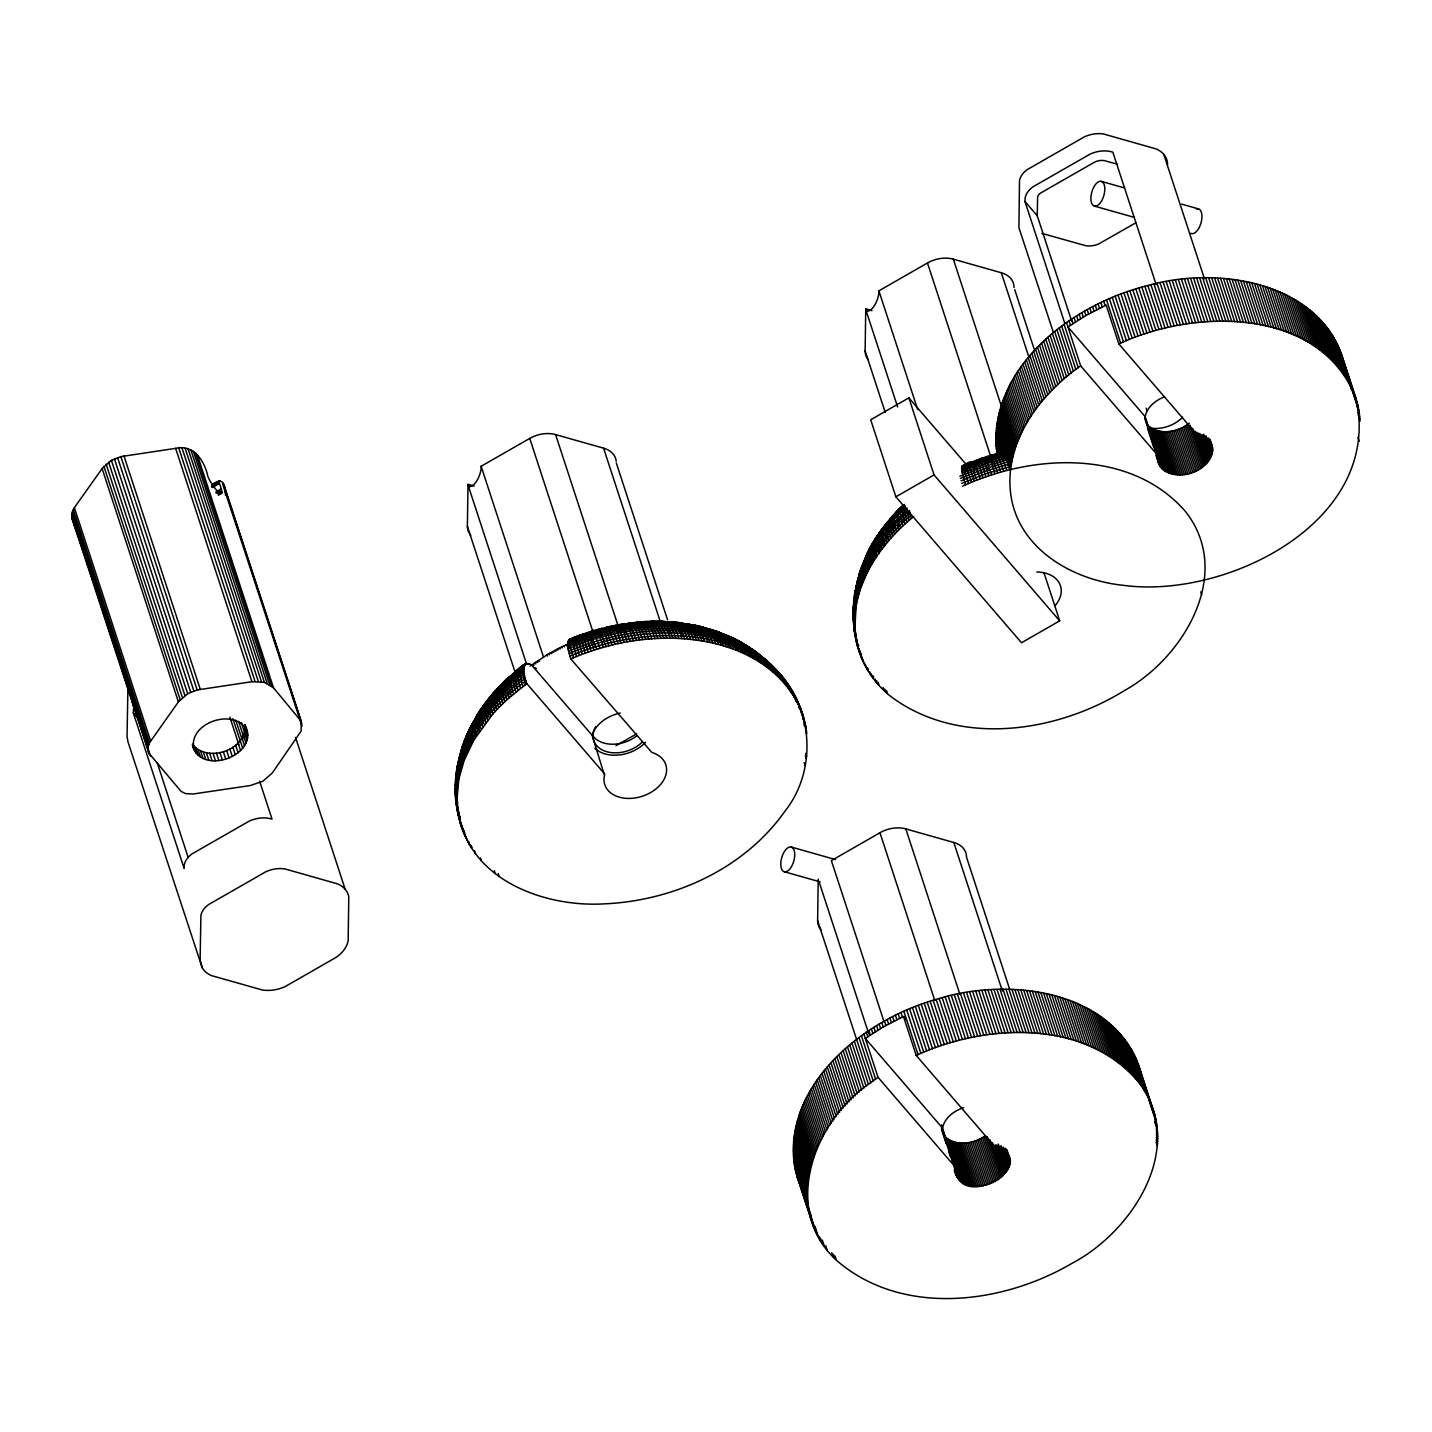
<?xml version="1.0" encoding="UTF-8"?>
<svg xmlns="http://www.w3.org/2000/svg" width="1432" height="1432" viewBox="0 0 1432 1432"><rect width="100%" height="100%" fill="white"/><g stroke="black" fill="none" stroke-linecap="round" stroke-linejoin="round"><path stroke-width="1.5" d="M133.946 703.828C132.209 706.048 135.772 712.134 135.27 707.193M460.245 816.312L460.227 819.373L459.547 817.278C471.772 880.931 545.485 907.19 603.498 903.896C673.13 901.05 744.121 869.117 784.897 811.264C822.344 764.079 810.96 689.096 759.694 656.751C703.094 620.11 628.505 625.677 568.629 651.202L570.777 658.935L651.793 752.409A32.095 22.643 -18.1 0 1 663.75 779.957A32.095 22.643 -18.1 0 1 625.927 798.322A32.095 22.643 -18.1 0 1 604.483 775.392L592.114 735.26L531.684 665.11C519.727 658.219 524.219 678.07 526.851 683.637L604.823 774.157M219.579 480.758C200.355 496.152 222.336 469.66 224.985 487.99L301.257 721.316L301.114 731.108L272.295 772.976L262.987 781.156L250.421 785.524L193.087 794.008L185.498 793.597L180.969 791.287L148.516 752.731L148.069 746.878L149.501 742.814L178.391 701.877L187.681 693.715L197.133 689.956L251.907 681.704L264.401 682.366L273.512 687.825L301.257 721.316M458.759 765.887C462.805 725.326 491.856 691.495 523.808 668.225M458.92 812.141L458.92 815.184C446.211 761.573 484.195 710.308 526.009 680.88M524.255 673.667C505.621 687.02 488.903 703.327 476.283 722.534C466.617 739.395 454.141 758.96 458.813 779.097L456.933 799.736L459.905 821.843M457.327 808.776L456.54 801.455L458.58 816.043L458.33 813.054M962.662 486.128C1032.436 453.872 1130.689 448.592 1185.338 511.349C1234.223 573.122 1183.87 657.7 1124.335 690.618C1056.028 732.862 958.867 747.11 891.026 696.65C830.095 648.714 848.621 550.21 906.886 507.877L906.957 510.078L890.65 525.83L876.993 542.746L866.235 560.467L859.379 576.362L854.6 594.674L856.139 605.987L854.832 628.827L857.643 646.423M523.969 671.662C478.628 702.324 444.743 757.922 458.043 813.895M455.913 776.932L456.772 807.38M456.181 774.658L457.703 786.025M456.486 772.367L458.025 783.716M853.454 622.401L854.188 600.366L853.937 626.822L856.855 643.559M854.886 591.899L853.114 613.433L854.51 631.96M853.669 624.62L853.991 618.696M853.92 599.238L855.441 610.605M455.448 793.364L457.56 765.046M455.555 795.583L456.79 769.575M455.716 779.187L457.238 790.625M965.508 484.839L961.857 471.325L962.268 465.883M578.009 636.345L572.03 638.242L576.38 656.572L570.777 658.935M800.22 707.891C765.458 635.486 668.726 627.216 600.044 648.338L593.439 630.617L593.421 631.906M997.782 472.918L991.177 455.215L997.155 454.105L1003.814 471.218M259.657 781.281L272.026 819.122L268.339 818.245A25.472 17.972 -18.1 0 0 249.329 821.055L192.103 853.83A20.406 14.41 -18.1 0 0 184.334 864.767L184.137 868.454L133.301 712.903L133.498 709.216A20.406 14.41 -18.1 0 1 134.035 707.247M133.48 705.224L134.196 708.124M468.855 532.632A26.51 18.723 -18.1 0 1 467.387 526.296L468.013 484.302L474.225 486.075M916.194 1055.42L993.378 1145.045C1046.917 1163.106 957.077 1215.016 955.198 1166.955L942.489 1128.058L865.304 1038.433L883.24 1026.977L903.485 1016.523L916.194 1055.42C986.29 1023.307 1085.617 1018.528 1139.228 1082.896C1187.146 1147.211 1132.784 1231.592 1071.619 1263.543C1002.311 1304.104 903.341 1316.67 838.132 1261.735C779.509 1210.846 814.003 1119.627 870.781 1082.628L817.618 920.615L818.227 879.176M885.227 412.38L865.125 350.876L865.751 308.9L871.963 310.655M1064.817 323.417L1024.972 201.482L1025.169 197.795A20.406 14.41 -18.1 0 1 1032.919 186.858L1090.146 154.083A25.472 17.972 -18.1 0 1 1109.156 151.273L1112.861 152.15L1156.143 284.574M1071.601 320.875L1037.251 215.767L1037.591 197.186A7.536 5.316 -18.1 0 1 1040.455 193.141L1094.836 161.995A12.602 8.896 -18.1 0 1 1104.233 160.599L1117.39 164.233M457.148 777.379L457.435 770.792L455.859 778.596M812.069 1222.516L797.248 1177.211C775.07 1090.683 860.883 1020.103 936.17 999.447C1008.79 975.729 1119.448 989.924 1141.662 1075.897M997.227 455.018C986.129 368.131 1072.031 304.067 1147.891 285.523C1219.294 264.92 1325.781 282.498 1344.755 366.628M88.265 564.369L86.618 563.116L88.283 565.873L72.244 519.386L71.797 513.533L74.374 507.662L102.12 468.55L111.428 460.37L120.861 456.611L175.635 448.359C193.517 444.01 204.525 460.961 207.712 475.889C210.307 484.159 228.368 507.393 218.989 482.047M525.275 678.303C485.09 706.799 448.574 754.628 457.255 806.485M577.454 635.969L582.215 654.299L576.38 656.572M598.487 630.474C604.841 623.904 606.595 641.876 609.101 645.85M979.953 478.879C979.918 474.225 970.287 459.099 978.629 460.585M855.029 597.574L855.638 590.951L853.132 615.688L857.106 644.275M244.586 724.503C262.145 754.95 199.299 777.88 192.407 744.121C207.067 763.489 246.626 750.117 245.14 725.433M871.64 564.548C864.534 539.81 890.597 521.982 905.221 505.854L904.773 511.976L906.921 522.25C882.219 544.16 861.903 572.943 856.139 605.987M479.845 712.187L481.116 710.147L470.877 726.328L480.848 709.735C473.867 718.112 469.499 729.3 473.903 739.968L464.075 760.553L458.813 779.097M1212.528 451.581C1213.942 441.987 1204.849 434.558 1196.042 433.592L1118.857 343.966L1106.148 305.088L1085.903 315.523L1067.968 326.979L1145.152 416.623L1162.426 469.123C1178.679 482.011 1208.232 472.13 1212.528 451.581L1208.483 439.23M456.593 773.548L459.672 755.577L465.561 739.36L461.086 750.762L457.148 767.319M853.669 601.512L853.275 608.904L854.815 617.496M225.54 495.257L224.985 487.99M459.744 755.953L461.032 769.825M853.776 616.512L854.278 626.035M455.465 790.446L455.716 785.309M458.544 760.499L459.815 774.461M853.15 612.789L854.045 607.007M853.311 617.246L854.098 609.209M856.855 582.806L858.126 596.714M455.412 785.971L455.77 780.852M458.025 762.773L459.278 776.77M568.629 651.202C566.929 646.995 566.696 635.647 574.107 639.603M853.15 610.551L854.027 604.805M855.781 587.353L857.034 601.351M1066.554 322.665L1080.677 365.876C1038.111 395.304 1001.058 446.175 1011.78 500.395C1022.341 551.66 1075.342 580.64 1123.941 585.402C1226.991 599.059 1382.686 521.373 1356.194 399.08L1341.39 353.776M599.417 629.525L595.927 630.474L599.811 630.134L606.076 646.638M856.748 588.284L857.034 586.082L855.942 588.713L857.159 582.036L861.259 568.45L859.486 573.104M575.95 637.867L574.68 637.186L579.28 655.426M977.036 480.006C969.84 468.407 979.237 454.213 961.66 466.725M942.489 1128.058C944.619 1117.766 954.124 1110.784 963.611 1107.652M1145.152 416.623C1147.104 406.939 1155.767 400.137 1164.592 396.789M458.204 764.133L464.272 741.651M854.6 594.674L855.763 608.296M457.273 767.803L458.383 781.407M459.654 759.3L460.048 757.098L458.133 762.343M860.202 570.867L854.528 594.173M582.215 654.299L588.105 652.169L582.735 634.054L583.379 635.128M985.842 476.749L980.472 458.634L991.338 455.304M467.942 751.335C463.574 740.469 468.336 729.085 474.654 720.153L471.11 728.888L472.614 742.223M472.238 726.704C464.863 734.258 462.303 745.982 465.901 755.935M897.076 512.871C880.34 530.645 858.609 554.381 863.639 580.515M523.826 669.836L497.011 692.784L476.856 717.736L464.111 742.062L463.359 749.903L464.97 758.244M862.619 564.19L861.097 571.798L862.708 582.824M462.429 746.555L461.641 754.485L463.234 762.862M468.085 732.844L462.733 746.86L464.075 760.553M866.754 555.276L859.648 573.713L860.972 587.442M853.508 605.432L854.081 602.586M863.657 561.845L860.22 574.089L861.813 585.133M460.943 751.066L460.137 759.085L461.713 767.498M456.02 776.359L457.631 768.572M461.659 748.811L460.871 756.794L462.447 765.189M461.408 754.61L461.856 752.427M853.955 598.683L856.3 586.493M857.804 581.678L858.251 579.477L855.011 592.383L856.551 603.678M861.778 566.41L858.609 578.653L860.185 589.769M456.486 771.848L457.363 766.836M858.019 577.902L857.195 585.974L858.77 594.405M603.051 647.461C598.361 623.314 583.844 625.229 597.037 649.233L600.044 648.338M859.594 577.007L860.095 574.841M971.254 463.431C966.654 463.377 973.814 477.303 974.118 481.17M461.569 750.475L459.923 755.219M524.703 675.886C489.529 701.805 453.765 742.062 457.435 788.316M997.155 454.105L996.278 454.338L1000.395 453.962L1006.857 470.43M859.307 575.073L859.898 572.854L855.996 587.818L857.553 599.041M592.114 735.26L592.186 735.01A32.095 22.643 -18.1 0 1 620.289 713.029M461.086 750.762L463.216 744.067M456.432 775.786L457.291 772.994M855.173 595.372L854.331 598.128L855.387 593.152M877.261 536.391C870.316 546.523 862.619 558.677 867.917 571.35M572.889 639.084C564.441 636.112 572.907 653.082 573.48 657.771M862.78 564.405L871.283 546.845C865.268 554.291 863.424 564.602 866.772 573.641M969.983 462.59C962.34 465.633 971.2 476.713 971.236 482.351M457.721 764.581L458.544 761.913M867.524 553.092L864.033 564.978L865.68 575.933M458.598 760.088L460.513 754.897M855.871 586.923L856.694 584.274M856.837 582.412L858.753 577.275M859.397 573.391L857.875 583.683L859.451 592.078M861.867 568.289L864.105 561.774L860.954 568.647M900.567 528.157C897.989 520.425 896.342 509.577 904.469 504.494L902.608 511.672L904.773 524.202M601.547 628.397L608.367 628.004L615.187 644.382M860.167 571.135L860.99 568.88M965.759 464.97C961.337 467.995 967.871 478.574 968.354 483.586M464.881 739.61L464.022 741.83L465.919 737.247M463.252 744.3L464.111 742.062M465.06 739.449L467.19 735.01M493.002 713.798L496.815 709.645C492.912 700.284 494.255 687.467 504.404 682.849C493.968 689.418 487.148 701.537 493.002 713.798L473.903 739.968M861.849 566.642L868.257 553.2M889.379 522.232C879.499 527.012 878.478 539.846 881.987 549.047M481.242 709.252L491.248 696.847C482.351 704.848 475.603 716.716 481.062 728.834M486.898 702.7C477.912 709.001 475.746 721.209 479.541 731.036M893.783 514.965L886.139 525.437C876.688 532.024 872.911 544.912 877.279 555.616M880.161 532.704C873.144 538.951 872.876 549.512 875.793 557.836M878.586 534.333C872.142 541.26 871.265 551.445 874.361 560.055M585.151 653.207L580.264 635.074L571.905 638.726M975.049 461.211L980.813 459.099L977.77 460.191L982.889 477.805M469.589 730.75L472.488 724.377L465.507 740.076L466.904 753.644M871.229 546.594L875.883 538.199M461.748 748.524L464.129 743.709M462.464 746.287L466.385 739.324M875.185 540.884C867.72 548.044 865.537 559.465 869.117 569.077M465.794 737.39L472.005 724.162L477.447 716.304L476.319 718.363M863.532 561.971L865.501 557.46M865.501 557.549L869.833 548.814M866.485 555.258L874.737 540.544M500.77 705.564L507.035 699.622C504.44 691.996 502.435 679.77 511.654 675.832C500.287 681.185 495.382 694.09 500.77 705.564L496.815 709.645M902.142 507.429C891.706 511.94 890.829 524.935 894.553 534.226M898.723 511.045C889.093 515.323 889.523 527.889 892.619 536.302M616.422 626.5L617.926 624.871L621.309 624.406L623.493 625.999L630.456 641.393M501.254 687.521C489.655 691.28 486.737 705.654 491.176 715.893M618.23 643.702L611.858 628.201L610.175 626.518L606.649 627.323L627.663 623.815L631.96 629.06L636.578 640.48M486.594 702.092L491.14 696.167C483.318 702.468 482.656 713.494 485.913 722.301M887.5 523.378L890.507 519.512C881.468 525.401 880 537.447 883.651 546.881M862.01 566.249L863.299 563.94M475.8 718.058L478.628 714.246M489.744 698.78C480.758 704.866 478.897 717.02 482.638 726.633M882.828 528.193L877.53 535.926M881.539 529.894L877.136 540.329L878.8 553.414M484.195 706.656L485.52 704.669C476.391 711.776 472.202 724.538 476.623 735.475M869.743 548.742L870.96 546.666M874.755 540.168L871.426 549.047L872.983 562.293M524.613 664.806L522.823 672.485L525.329 684.729L507.035 699.622M609.71 626.482L608.725 628.004C629.06 623.242 650.11 621.416 670.964 622.669C687.306 624.638 711.292 623.117 715.66 643.791M479.487 711.525L480.883 709.431M479.792 711.346L476.444 720.081L478.055 733.256M482.405 708.124L485.162 704.079M876.115 538.038L883.275 529.249M526.815 663.428C514.911 667.061 513.748 680.29 518.205 690.135M463.485 745.893L465.078 743.602M524.953 665.594C512.262 668.619 508.074 682.867 513.623 693.858M511.707 675.009L518.993 670.373C507.859 673.434 507.429 686.626 511.385 695.755M513.551 674.132C504.422 678.016 506.695 690.188 509.183 697.67M466.349 737.176L467.888 735.028M903.449 504.995L900.531 513.587L902.643 526.17M471.468 726.489L467.602 735.583L469.034 749.043M900.513 508.217L902.733 505.657L894.857 513.927M867.738 553.11L883.902 529.572L904.881 507.716M624.155 625.283C633.051 617.89 637.509 633.893 639.639 640.068M884.314 526.188C877.691 532.793 877.422 542.889 880.376 551.213M882.023 529.679L902.285 506.463C893.12 511.654 893.264 523.503 896.522 532.185M476.999 715.964L473.688 724.467L475.245 737.713M497.119 689.347L501.29 684.747M611.607 626.679C620.181 621.757 621.542 637.491 624.334 642.467M476.838 715.714L478.234 713.87M874.594 540.312L878.228 537.251M892.44 516.308L887.876 521.785M482.315 707.372L483.622 705.654M483.801 705.314L485.09 703.613M485.323 703.255L486.576 701.591M486.88 701.232L508.235 678.303M880.053 531.952L886.05 525.329L885.352 534.53L887.106 542.603M878.622 534.029L879.946 532.274M883.061 527.853L890.847 520.335M884.618 525.812L887.446 522.197M492.733 694.234C484.857 700.445 484.446 711.418 487.614 720.153M484.249 724.449C478.753 712.527 485.412 700.892 494.344 693.016M615.187 625.372L614.238 626.178L616.87 625.695M491.82 695.218L502.668 684.639M496.045 690.385C487.292 696.829 485.573 708.393 489.368 718.005M492.608 694.932L508.02 679.591L523.951 666.847M895.501 513.068C887.518 519.028 887.733 529.912 890.74 538.378M893.049 515.86L897.255 511.188L902.267 508.539M492.984 693.661L497.71 690.135M619.501 625.247C628.558 620.092 630.903 635.343 633.517 640.909M892.1 516.88C885.441 522.752 886.354 532.829 888.914 540.473M497.745 688.488C491.194 694.305 492.429 704.222 494.881 711.704M498.211 687.879L499.5 686.608M895.949 512.459L897.255 511.188M500.842 685.516L524.237 665.701M498.766 707.605C492.984 695.666 499.159 683.708 509.792 677.551M900.871 507.483L896.701 515.413L898.526 530.162M897.774 510.562L899.028 509.327M506.892 679.251C498.855 684.693 500.072 695.594 502.829 703.56M636.989 623.94C646.638 616.476 652.903 631.261 654.872 638.672M510.15 676.548C500.896 681.507 501.916 693.213 504.905 701.573M903.699 506.015C892.834 515.914 877.44 528.086 885.37 544.733M623.403 623.994L622.132 624.835L624.764 624.459M507.68 678.589L512.083 674.812M639.531 623.779L640.498 622.902L632.658 623.529C642.342 618.23 646.423 632.461 648.785 639.12M509.685 676.799L514.052 673.076M906.921 522.25L913.634 516.558M999.053 453.192L1002.364 452.369M515.484 672.431L521.463 667.491L518.993 668.816M855.19 612.914C851.252 572.406 880.34 535.837 909.427 510.544L909.893 513.032C877.297 540.473 848.406 582.144 854.725 626.59M909.893 513.032L910.537 515.663C875.399 544.715 846.33 590.521 855.817 637.723M513.784 673.255L520.944 668.762M518.026 669.8L522.25 666.417M1146.531 423.997C1157.521 436.098 1177.659 432.589 1189.294 423.21M523.521 665.898L525.598 664.323M530.126 666.059L531.523 665.003M531.684 665.11L548.331 653.959L568.057 643.738M870.781 1082.628L878.013 1077.312L863.89 1034.101M630.026 623.797C639.603 618.499 643.326 632.962 645.743 639.388M525.956 663.625C515.645 667.813 517.489 679.949 520.532 688.309M526.994 664.054L528.909 663.732M525.329 684.729L526.851 683.637M504.977 681.059L509.702 678.732M944.726 1136.417C955.681 1146.943 973.903 1143.971 985.306 1135.683L999.429 1178.894M518.08 669.711C510.866 674.669 513.873 685.033 515.896 691.978M635.271 623.278L637.079 622.383M524.363 664.806C517.561 669.782 521.141 679.806 522.913 686.501M616.207 461.247A26.51 18.723 -18.1 0 0 603.588 448.18L555.598 434.594A26.51 18.723 -18.1 0 0 529.733 438.407L481.152 466.277C481.6 472.9 475.836 487.041 468.98 486.647A11.528 2.255 83.4 0 1 468.067 484.499L468.067 484.499M1014.017 287.492A26.51 18.723 -18.1 0 0 1001.326 272.76L953.336 259.174A26.51 18.723 -18.1 0 0 927.471 262.987L878.89 290.857C879.355 297.516 873.556 311.585 866.718 311.245A11.528 2.255 83.4 0 1 865.805 309.079L865.751 308.9M211.811 485.448L219.83 480.848M211.811 485.752L220.098 481.027M211.936 486.576L219.078 482.477M212.061 487.077L219.203 482.978M212.222 487.614L219.364 483.515M215.767 491.999L221.137 488.921M216.178 493.324L221.53 490.263M218.219 493.467L221.781 491.409M218.326 494.434L221.906 492.375M218.291 495.186L221.871 493.127M1135.988 222.712L1099.042 243.78A17.649 12.458 -18.1 0 1 1085.85 245.731L1041.87 233.398M966.636 464.97L908.873 397.863L870.692 419.773L895.877 496.815L1021.517 642.753L1059.698 620.862L1044.053 572.961M895.877 496.815L934.058 474.923L908.873 397.863M616.029 745.678L636.596 733.882M1009.506 988.76L966.528 857.249A26.51 18.723 -18.1 0 0 953.819 842.499L905.83 828.913A26.51 18.723 -18.1 0 0 879.964 832.744L831.383 860.614L884.081 1021.822M1118.857 343.966C1194.592 308.166 1321.038 306.538 1356.194 399.08M959.834 476.283L982.728 467.011L1006.481 460.03L1009.882 469.678M960.371 478.467L983.408 469.141L1007.269 462.106M961.033 480.83L984.142 471.468L1008.11 464.416M961.803 483.39L984.965 474.01L1008.987 466.957M961.91 466.188L964.81 464.756M961.534 467.512L1000.395 453.962M961.534 468.55L989.405 458.043L1003.796 454.105L1004.387 455.215L981.224 462.017L961.642 469.821M961.857 471.325L981.654 463.449L1002.078 457.309L1005.031 456.575L1006.481 460.03M962.197 473.061L985.055 464.129L1005.729 458.186M964.506 465.024L967.764 463.664L968.82 464.433M568.611 640.104L572.979 638.314M568.182 641.017L588.516 633.445L611.231 627.377M567.895 642.163C594.62 630.778 623.439 624.137 652.491 623.153C676.083 625.48 713.351 618.481 723.607 645.957M567.752 643.541C601.01 629.346 637.526 622.276 673.72 624.477C704.598 628.254 745.159 633.159 761.305 663.07M567.752 645.152C600.545 631.1 636.47 623.94 672.181 625.605C700.069 629.382 740.899 630.85 754.915 659.185M567.895 646.96C638.189 616.279 740.988 614.418 787.6 685.445M568.182 648.982C647.443 612.61 775.142 619.483 803.943 718.327M569.202 653.601C639.925 622.669 745.75 619.608 791.628 692.247M569.918 656.178C642.538 624.37 757.94 621.792 797.946 703.989M967.119 463.914L970.305 462.625M642.682 639.71C639.961 633.571 637.652 620.11 628.111 623.529L635.235 622.58M969.768 462.822L972.847 461.605M572.03 638.242L575.109 637.025M972.418 461.766L975.747 460.925L972.346 462.25M574.68 637.186L577.687 636.023M975.085 460.746L980.598 458.741M577.347 636.166L580.264 635.074M671.16 623.564C682.241 619 691.137 630.062 693.392 639.764M580.014 635.182L582.86 634.161M580.032 635.611L591.058 631.924M673.649 623.851L680.29 623.153M980.455 458.813L983.211 457.846L983.605 458.849M980.508 459.225L983.372 458.222M582.717 634.215L585.473 633.266L591.076 651.148L588.105 652.169M506.158 681.059L507.948 680.451M988.814 475.728L983.265 458.294L991.571 455.68M585.527 633.696L588.122 632.407L594.047 650.182L597.037 649.233M591.076 651.148L594.047 650.182M641.5 622.311L643.559 621.936M994.793 473.813C989.064 449.254 981.511 451.778 991.785 474.762M588.373 633.445L588.087 632.407L590.861 631.548M657.897 638.511C655.373 632.532 652.67 620.736 644.167 622.168C658.899 621.058 679.216 618.803 681.775 638.708M590.718 631.584L593.6 630.724M646.817 622.061C658.63 618.051 667.921 626.947 669.925 638.278M683.368 625.301C697.295 622.956 715.159 628.863 718.327 644.472M991.087 455.376L994.363 454.875L1000.807 472.041M593.349 630.778L596.625 630.295M649.466 621.989C658.237 620.307 661.441 632.067 663.929 638.314M996.833 453.765L994.077 454.517M595.998 630.026L599.095 629.185M652.097 621.971C661.011 620.163 664.466 631.888 666.936 638.278M996.386 453.89L999.966 453.371M598.648 629.292L601.852 628.469M598.54 629.758L602.228 628.791M654.728 621.971L658.559 621.792M657.342 622.007L669.532 622.168M601.315 628.612L605.521 628.684L612.144 645.098M659.955 622.079L662.712 621.685M607.848 627.431L604.626 627.771M606.649 627.323L610.175 626.518M665.146 622.329L668.082 621.953M609.316 626.733C617.98 623.869 618.159 637.974 621.291 643.075M612.001 626.16L615.742 625.39M614.686 625.641C623.654 622.58 624.388 636.542 627.395 641.912M707.48 641.983C704.275 623.708 684.8 623.153 670.265 622.723C679.914 620.486 685.23 631.655 687.628 639.155M617.371 625.158L624.101 623.976M622.741 624.28L627.663 623.815M625.426 623.887L644.597 622.15M692.515 626.249L702.79 627.467M697.241 627.413C708.625 625.444 718.381 634.716 720.994 645.206M699.568 628.039L705.833 628.201L712.187 630.348M633.481 622.938L638.01 622.329M704.15 629.4C715.624 627.896 726.096 636.667 728.781 647.586M636.166 622.687C646.065 619.25 649.179 632.21 651.828 638.869M642.52 621.989C653.475 618.445 658.416 630.116 660.922 638.404M639.8 622.168L640.784 622.115M645.223 621.846L649.072 621.685M673.398 622.365L669.245 622.186C680.522 619.984 688.04 629.758 690.51 639.442M647.944 621.739L651.811 621.613M685.552 623.869L679.573 623.278M650.629 621.667L654.549 621.577M701.913 640.981C699.46 633.23 694.055 623.475 684.639 624.048C692.837 624.889 696.686 633.714 699.085 640.534M653.332 621.631L657.288 621.577M701.716 627.825L692.086 625.462L696.954 626.572M655.999 621.631C668.064 618.212 676.441 627.95 678.84 638.529M658.684 621.667C668.744 619.823 673.344 630.76 675.886 638.421M708.697 629.955L717.092 631.888M717.611 633.284C739.342 638.045 758.316 652.455 774.193 667.652M666.614 622.007L674.937 622.598M528.533 664.018L530.001 664.18M674.436 622.669C685.767 620.79 693.75 630.187 696.256 640.122M681.274 623.26L682.921 623.493M676.047 622.616L677.622 622.848M670.749 622.132C678.822 623.278 682.312 632.174 684.711 638.905M694.001 625.462L700.91 626.894M665.397 621.81L666.811 622.025M683.852 623.618L688.165 624.28M710.272 629.489L698.959 626.59M660.009 621.613C667.688 623.063 670.498 631.924 672.915 638.332M736.299 650.307C733.524 638.332 722.211 631.924 710.916 630.044M715.517 631.673L719.866 632.693M686.411 624.03C696.203 623.94 702.235 633.069 704.705 641.464M733.381 638.439L717.772 632.532L719.992 633.427M688.971 624.477L691.495 624.943M726.507 636.309L735.583 639.513L728.602 637.347M720.028 632.926L746.072 645.367M1101.351 181.381A12.834 6.265 -74.2 0 1 1101.315 201.375A12.834 6.265 -74.2 0 1 1090.88 198.421A12.834 6.265 -74.2 0 1 1101.351 181.381L1124.568 187.95M1181.579 204.096L1198.477 208.875M1094.352 206.083L1134.466 217.431M791.252 847.046A12.834 6.265 -74.2 0 1 791.234 867.04A12.834 6.265 -74.2 0 1 780.78 864.087A12.834 6.265 -74.2 0 1 791.252 847.046L835.59 859.594M784.253 871.73L820.16 881.897M703.38 627.52L705.314 628.093M705.833 628.201L707.802 628.773M708.267 628.899C717.522 630.295 723.697 638.296 726.203 646.745M708.572 629.292L704.061 628.505L706.388 629.221M724.359 635.325L722.193 634.358C731.627 635.54 738.608 643.487 741.167 652.312M748.202 655.587C745.75 644.812 736.173 639.424 726.722 635.754M710.684 629.633L715.123 631.029M532.257 664.681L533.975 665.253M745.07 646.011L754.217 650.611L767.23 660.975M746.931 647.3L757.438 653.457L754.933 652.294M132.191 702.557L133.838 703.81M713.047 630.402C723.071 632.139 731.233 639.549 733.828 649.358M534.19 663.267L535.854 663.857M715.409 631.208L724.27 634.483M536.123 661.87L537.752 662.497M538.11 660.492L539.685 661.154M724.485 634.501L733.793 641.572L738.751 651.292M752.713 657.95C749.849 647.89 741.024 639.997 730.678 638.404L732.719 639.495M717.504 631.834L726.454 638.762L731.322 648.463M750.296 647.944L745.678 645.581L753.16 650.898L750.547 649.985L752.301 651.363M751.352 649.519L756.114 651.99M700.248 626.858L708.321 633.535L712.957 643.165M534.243 667.455L536.463 668.493M733.381 638.547L743.691 645.027L750.475 656.751M737.623 640.748L735.511 639.639L742.349 646.834L745.893 654.46M546.236 655.23L547.633 655.999M739.897 641.769L752.265 649.931L759.211 661.745M737.748 640.623L739.879 641.858M748.292 646.655L737.265 641.142L741.239 643.523M755.649 652.025L757.958 653.386M759.193 654.907L761.555 656.303M765.511 659.418L760.911 656.375L764.992 659.329M548.331 653.959L549.673 654.782M699.442 627.109L705.618 632.944L710.218 642.556M550.443 652.723L551.732 653.565M748.059 646.638L758.101 654.549L763.346 664.448M752.283 649.269L770.953 664.412L782.051 676.602M750.01 647.944L751.925 649.269M552.573 651.524L553.808 652.383M746.233 645.42L753.465 652.777L757.081 660.438M768.894 662.533L766.639 660.868L777.236 671.017M768.25 662.461L781.89 677.855L779.509 676.047L778.256 674.257L784.754 680.2M769.807 664.072L772.099 665.755M771.329 665.701L775.732 669.317M554.739 650.325L555.92 651.22M556.905 649.161L558.05 650.092M87.943 563.062L87.119 562.132M559.107 648.034L560.18 648.982M760.123 654.979L767.445 662.479L771.15 670.23M758.262 653.565L763.65 659.561L767.337 667.276M756.347 652.169L761.699 658.129L765.368 665.844M776.574 670.785L778.704 672.736M777.97 672.521L780.118 674.472M776.09 669.746L783.429 678.392M784.271 681.543C793.471 690.439 798.483 702.915 802.153 714.98M762.576 657.879L764.223 659.418M561.308 646.924L562.346 647.89M1080.677 365.876L1157.861 455.501L1158.291 462.769L1162.426 469.123M563.546 645.832L564.53 646.834M769.27 662.819L776.556 674.884M767.552 661.262L774.784 673.291M765.78 659.74L772.994 671.751M784.074 679.86L786.043 682.026M785.291 681.704L787.26 683.887M762.128 656.787L769.253 668.726M565.801 644.776L566.714 645.796M788.674 687.36L792.451 691.96M791.717 691.531L789.712 689.293L790.679 691.244M1024.972 201.482L1037.251 215.767M934.058 474.923L1059.698 620.862M736.889 641.715L743.53 653.368M903.485 1016.523L906.402 1019.906M878.013 1077.312L955.198 1166.955M133.301 712.903L138.761 719.24M873.771 677.211L872.374 675.421L873.18 678.303M780.637 674.848L790.213 688.112M777.648 671.411L784.664 683.225M789.587 687.664L791.359 690.027M774.479 668.082L779.939 678.142M772.832 666.471L778.256 676.495M792.702 693.5L796.98 700.427M796.317 699.908L793.632 695.487M245.803 728.244C230.731 707.032 184.621 725.272 194.841 751.603M135.181 707.551L133.552 704.866M134.071 706.441L135.127 707.927M134.035 706.799L135.091 708.643M135.181 709.305L133.427 705.904M786.49 682.527L796.031 698.422M472.005 847.153L470.752 845.274L471.54 848.156M868.49 669.854L867.291 667.956L868.096 670.838M783.769 678.911L788.996 688.559M782.337 677.139L786.15 684.979M779.348 673.702L783.143 681.507M792.88 692.533L793.99 694.484M456.969 808.078L461.032 825.315L468.103 842.392M795.029 696.435L802.6 714.103M790.536 688.72L794.08 696.024M799.504 706.549L800.81 709.234M801.562 711.31L798.68 706.066L799.378 708.142M800.936 710.737L806.359 729.139M788.012 684.997L790.339 690.403M801.58 712.85L802.887 715.535M785.273 681.381L787.6 686.769M779.259 674.454L781.55 679.806M202.252 967.907L200.122 960.013L200.91 915.46A20.406 14.41 -18.1 0 1 208.66 904.523L265.887 871.73A25.472 17.972 -18.1 0 1 284.896 868.92L337.594 883.884A30.52 21.552 -18.1 0 1 348.781 896.862L348.155 940.752A30.52 21.552 -18.1 0 1 336.538 957.113L285.093 986.63A30.52 21.552 -18.1 0 1 262.325 989.995L211.506 975.604A30.52 21.552 -18.1 0 1 202.252 967.907L127.967 741.812L127.054 736.478L127.842 691.925A20.406 14.41 -18.1 0 1 128.379 689.956M854.635 631.19L857.446 645.689L864.785 665.003M797.32 701.089L798.268 703.094M464.72 832.583L463.771 830.578L465.096 836.431M861.509 655.176L860.614 653.135L861.939 658.971M801.222 1187.54L797.248 1177.211M460.495 822.38L462.876 828.555M859.773 651.095L858.985 649.036L861.097 656.93M795.369 699.514L796.138 701.555M803.477 717.665L804.533 720.457M805.07 722.605L802.69 717.11L803.173 719.276M804.498 721.979L805.554 724.771M796.335 699.102L797.373 701.859M794.187 695.182L795.225 697.957M804.927 724.162L805.983 726.955M791.824 691.37L792.88 694.126M806.681 731.358L805.625 728.566L806.109 733.005M805.894 730.768L806.95 733.578M805.661 753.465L806.717 756.275M805.339 755.756L806.395 758.584M1200.714 591.917L1201.77 594.745M804.086 762.701L805.142 765.511M858.717 646.029L857.983 643.952L858.233 646.96L856.909 642.753M462.554 830.274L460.478 823.973M1339.851 349.623L1357.966 405.489M1338.097 345.542L1358.449 407.655M1337.148 343.537L1358.879 409.838M1336.146 341.55L1359.254 412.04M1349.481 383.382L1351.504 389.558M1356.892 406.008L1359.577 414.242M1335.107 339.581L1349.23 382.791M1333.997 337.63L1348.121 380.84M1358.503 412.344L1359.845 416.461M1358.055 412.523L1360.06 418.681M1332.852 335.715L1346.975 378.925M1358.216 414.761L1360.221 420.936M1331.653 333.799L1345.776 377.01M1330.4 331.938L1344.523 375.13M1329.111 330.076L1343.234 373.287M1327.768 328.25L1341.891 371.461M1326.372 326.442L1340.495 369.653M1324.94 324.67L1339.063 367.881M1323.454 322.916L1337.578 366.127M1321.915 321.18L1336.038 364.39M1320.34 319.497L1334.463 362.69M1318.711 317.815L1332.834 361.025M1357.966 437.351L1359.308 441.468M1317.046 316.186L1331.169 359.378M1315.328 314.557L1329.451 357.767M1313.574 312.981L1327.697 356.192M1311.766 311.424L1325.889 354.635M1309.922 309.903L1324.045 353.113M1308.043 308.417L1322.166 351.628M1306.109 306.949L1320.232 350.16M1304.14 305.517L1318.263 348.728M1302.136 304.121L1316.259 347.332M1300.077 302.761L1314.2 345.971M1297.983 301.418L1312.106 344.629M1295.871 300.129L1309.994 343.34M1293.705 298.858L1307.828 342.069M1291.485 297.623L1305.608 340.834M1289.247 296.424L1303.371 339.635M1286.974 295.26L1301.097 338.471M1284.665 294.133L1298.788 337.343M1282.32 293.059L1296.443 336.252M1279.939 292.003L1294.063 335.213M1277.523 290.982L1291.646 334.193M1275.089 289.998L1289.212 333.209M1272.601 289.049L1286.724 332.26M1270.094 288.136L1284.218 331.347M1267.553 287.259L1281.676 330.47M1264.993 286.436L1279.116 329.646M1262.398 285.63L1276.521 328.841M1259.766 284.879L1273.889 328.089M1257.117 284.163L1271.24 327.373M1254.432 283.482L1268.555 326.693M1251.729 282.838L1265.852 326.048M1249.008 282.229L1263.131 325.44M1246.252 281.674L1260.375 324.885M1243.477 281.137L1257.6 324.348M1240.685 280.654L1254.808 323.865M1237.874 280.225L1251.998 323.417M1235.028 279.813L1249.152 323.023M1232.164 279.437L1246.288 322.647M1229.3 279.115L1243.423 322.325M1226.401 278.828L1240.524 322.039M1223.483 278.596L1237.606 321.806M1220.565 278.381L1234.688 321.591M1217.63 278.22L1231.753 321.43M1214.658 278.094L1228.781 321.305M1211.705 278.005L1225.828 321.215M1208.715 277.969L1222.839 321.18M1205.726 277.969L1219.849 321.18M1163.768 154.298L1204.437 278.721M1202.719 278.005L1216.842 321.215M1199.712 278.077L1213.835 321.287M1196.687 278.202L1210.81 321.412M1193.644 278.363L1207.767 321.574M1190.619 278.56L1204.742 321.77M1187.576 278.793L1201.699 322.003M1184.533 279.079L1198.656 322.29M1181.472 279.401L1195.595 322.612M1178.411 279.759L1192.534 322.97M1175.368 280.153L1189.491 323.364M1172.307 280.6L1186.43 323.811M1169.246 281.066L1183.369 324.276M1166.185 281.585L1180.308 324.796M1163.124 282.158L1177.247 325.368M1160.063 282.748L1174.186 325.959M1210.165 440.018L1212.277 446.515M1209.807 439.517L1212.492 447.751M1209.933 440.77L1212.618 449.004M1208.59 437.941L1212.618 450.292M1157.02 283.375L1171.143 326.585M1207.606 438.478L1212.313 452.888M1205.941 435.686L1212.009 454.195M1205.529 436.993L1211.579 455.501M1203.65 434.182L1211.06 456.808M1153.977 284.055L1168.1 327.266M1203.023 435.471L1210.434 458.097M1201.627 434.684L1209.7 459.386M1200.123 433.878L1208.877 460.639M1150.934 284.771L1165.057 327.982M1198.53 433.055L1207.946 461.856M1196.866 432.195L1206.943 463.055M1147.891 285.523L1162.014 328.733M1195.093 431.3L1205.851 464.219M1192.57 428.311L1204.67 465.346M1144.866 286.31L1158.989 329.521M1189.974 425.268L1203.417 466.42M1187.969 424.248L1202.092 467.458M1141.841 287.152L1155.964 330.345M1186.573 425.215L1200.696 468.425M1185.123 426.145L1199.246 469.356M1138.834 288.011L1152.957 331.222M1183.602 427.005L1197.725 470.215M1182.044 427.792L1196.168 471.003M1135.827 288.906L1149.95 332.117M1180.451 428.526L1194.574 471.737M1178.804 429.17L1192.928 472.381M1132.837 289.855L1146.96 333.065M1177.14 429.761L1191.263 472.972M1129.848 290.821L1143.971 334.032M1175.439 430.28L1189.562 473.491M1173.721 430.71L1187.844 473.92M1126.894 291.842L1141.018 335.052M1172.003 431.068L1186.126 474.278M1170.266 431.336L1184.389 474.547M1123.941 292.898L1138.064 336.108M1168.548 431.533L1182.671 474.744M1166.829 431.641L1180.953 474.851M1120.987 293.972L1135.111 337.182M1165.129 431.676L1179.252 474.887M1163.446 431.623L1177.569 474.833M1118.07 295.099L1132.193 338.31M1161.799 431.497L1175.923 474.708M1160.188 431.283L1174.312 474.493M1115.17 296.263L1129.293 339.474M1158.631 430.978L1172.754 474.189M1157.11 430.602L1171.233 473.813M1112.27 297.444L1126.393 340.655M1155.642 430.155L1169.765 473.365M1154.246 429.618L1168.369 472.828M1146.155 408.192L1147.086 411.074M1152.903 429.027L1167.026 472.238M1109.388 298.679L1123.511 341.89M1151.632 428.347L1165.755 471.558M1150.451 427.595L1164.574 470.806M1149.341 426.79L1163.464 470M1106.542 299.932L1120.665 343.143M1144.92 417.392L1161.495 468.192M1144.83 418.681L1160.654 467.208M1147.533 428.204L1153.87 447.643M1156.268 454.946L1159.92 466.152M1156.036 455.698L1159.276 465.06M1103.714 301.239L1105.128 305.553M1100.886 302.564L1102.3 306.878M1098.093 303.924L1099.507 308.238M1095.337 305.32L1096.733 309.634M1092.58 306.734L1093.994 311.066M1089.859 308.202L1091.274 312.516M1087.157 309.688L1088.571 314.002M1084.489 311.209L1085.903 315.523M1081.84 312.749L1083.254 317.081M1079.209 314.324L1080.623 318.656M1076.631 315.935L1078.027 320.267M1074.054 317.582L1075.468 321.896M1071.53 319.246L1072.944 323.56M1069.024 320.929L1070.438 325.261M1064.101 324.402L1078.224 367.612M1061.703 326.174L1075.826 369.384M1059.322 327.982L1073.445 371.192M1056.977 329.808L1071.1 373.018M1054.668 331.651L1068.791 374.862M1053.254 332.063L1018.922 227.67L1019.512 180.522A20.406 14.41 -18.1 0 1 1027.281 169.585L1084.507 136.792A25.472 17.972 -18.1 0 1 1103.517 133.981L1156.197 148.946A30.52 21.552 -18.1 0 1 1167.384 161.923L1167.581 164.537M1052.413 333.531L1066.536 376.741M1050.175 335.428L1064.298 378.639M1047.973 337.343L1062.097 380.554M1045.808 339.295L1059.931 382.505M1043.695 341.264L1057.818 384.474M1041.601 343.25L1055.724 386.461M1039.56 345.255L1053.683 388.466M1037.556 347.278L1051.679 390.489M1035.587 349.319L1049.71 392.529M1014.715 289.622L1034.119 349.014M1033.671 351.395L1047.794 394.606M1031.792 353.471L1045.915 396.682M1029.948 355.566L1044.071 398.776M1001.326 272.76L1029.053 357.606M1028.158 357.696L1042.281 400.906M1026.404 359.826L1040.527 403.036M1024.703 361.974L1038.827 405.184M1023.039 364.14L1037.162 407.35M1021.41 366.306L1035.533 409.516M1019.852 368.507L1033.976 411.718M1018.313 370.709L1032.436 413.92M1016.845 372.929L1030.968 416.139M1015.413 375.148L1029.536 418.359M1014.017 377.386L1028.14 420.596M1012.675 379.641L1026.798 422.852M1011.386 381.897L1025.509 425.107M1010.151 384.17L1024.274 427.38M1008.969 386.443L1023.092 429.654M1007.824 388.734L1021.947 431.945M1006.732 391.025L1020.855 434.218M1005.676 393.317L1019.799 436.527M1004.691 395.608L1018.814 438.819M1003.743 397.917L1017.866 441.128M1002.865 400.226L1016.988 443.437M1002.024 402.535L1016.147 445.746M1001.237 404.862L1015.36 448.073M953.336 259.174L1001.863 407.655M1000.503 407.171L1014.626 450.382M999.804 409.498L1013.928 452.709M999.178 411.807L1013.301 455.018M998.605 414.134L1012.728 457.345M998.068 416.444L1012.191 459.654M997.603 418.77L1011.726 461.981M997.173 421.08L1011.296 464.29M996.797 423.389L1010.92 466.599M996.493 425.698L1010.616 468.908M996.224 427.989L1009.685 469.141M996.01 430.298L1005.425 459.099M995.867 432.589L1003.939 457.273M995.759 434.863L1002.489 455.448M995.705 437.154L1001.756 455.662M995.705 439.409L1000.413 453.819M995.777 441.683L999.804 454.016M995.884 443.92L999.25 454.213M996.046 446.158L998.731 454.392M996.26 448.395L998.283 454.57M996.529 450.615L997.871 454.732M927.471 262.987L990.568 456.02M1137.993 1063.135L1154.765 1114.794M1136.346 1059.018L1155.302 1116.942M1135.451 1056.995L1155.785 1119.108M1134.502 1054.972L1156.215 1121.292M1133.5 1052.985L1147.623 1096.196M1149.198 1100.85L1156.591 1123.476M1132.444 1051.016L1146.567 1094.227M1154.908 1119.52L1156.913 1125.677M1155.177 1121.739L1157.181 1127.897M1131.352 1049.083L1145.475 1092.294M1130.188 1047.15L1144.311 1090.361M1154.711 1121.9L1157.414 1130.134M1128.989 1045.253L1143.112 1088.463M1156.233 1128.255L1157.575 1132.372M1127.754 1043.373L1141.877 1086.584M1156.34 1130.51L1157.683 1134.627M1126.447 1041.512L1140.57 1084.722M1156.394 1132.766L1157.736 1136.883M1156.394 1135.039L1157.736 1139.156M1125.104 1039.686L1139.228 1082.896M1123.708 1037.896L1137.831 1081.088M1156.34 1137.312L1157.7 1141.429M878.89 290.857L917.715 409.642M1122.276 1036.106L1136.399 1079.316M1156.251 1139.603L1157.593 1143.721M1156.089 1141.895L1157.432 1146.012M1120.791 1034.351L1134.914 1077.562M1119.251 1032.633L1133.374 1075.844M1117.676 1030.933L1131.799 1074.143M1116.047 1029.268L1130.17 1072.478M1114.382 1027.621L1128.506 1070.832M1112.664 1026.01L1126.787 1069.221M1110.91 1024.417L1125.033 1067.628M1109.102 1022.878L1123.225 1066.088M1107.258 1021.356L1121.381 1064.567M1105.379 1019.852L1119.502 1063.063M1103.446 1018.385L1117.569 1061.595M1101.476 1016.971L1115.6 1060.181M1099.472 1015.574L1113.595 1058.767M1097.413 1014.196L1111.536 1057.407M865.716 309.419L897.613 406.992M1095.337 1012.872L1109.46 1056.082M1093.207 1011.565L1107.33 1054.775M1091.041 1010.312L1105.164 1053.505M1088.839 1009.077L1102.962 1052.287M1086.602 1007.877L1100.725 1051.088M1084.31 1006.714L1098.434 1049.924M1082.001 1005.586L1096.124 1048.797M1079.656 1004.494L1093.779 1047.705M1077.276 1003.438L1091.399 1046.649M1074.859 1002.418L1088.982 1045.629M1072.425 1001.433L1086.548 1044.644M1069.937 1000.485L1084.06 1043.695M1067.431 999.59L1081.554 1042.8M1064.907 998.713L1079.03 1041.923M1062.329 997.871L1076.452 1041.082M1059.734 997.084L1073.857 1040.294M1057.102 996.332L1071.226 1039.543M1054.453 995.598L1068.576 1038.809M1051.786 994.918L1065.909 1038.128M1049.083 994.291L1063.206 1037.484M1046.344 993.683L1060.468 1036.893M1043.606 993.11L1057.729 1036.321M1040.831 992.591L1054.954 1035.801M1038.021 992.108L1052.144 1035.318M1035.211 991.66L1049.334 1034.871M1032.365 991.248L1046.488 1034.459M1029.518 990.89L1043.642 1034.101M1026.637 990.568L1040.76 1033.779M1023.737 990.282L1037.86 1033.492M1020.837 990.031L1034.96 1033.242M1017.901 989.834L1032.024 1033.045M1014.966 989.655L1029.089 1032.866M1012.012 989.548L1026.135 1032.741M1009.041 989.458L1023.164 1032.669M1006.052 989.405L1020.175 1032.615M1003.062 989.405L1017.185 1032.615M953.819 842.499L1002.364 990.998M1000.055 989.44L1014.178 1032.651M997.048 989.53L1011.171 1032.741M994.023 989.637L1008.146 1032.848M990.998 989.798L1005.121 1033.009M987.955 989.995L1002.078 1033.206M984.912 990.246L999.035 1033.457M981.869 990.514L995.992 1033.725M978.808 990.837L992.931 1034.047M975.765 991.195L989.888 1034.405M972.704 991.606L986.827 1034.817M969.643 992.036L983.766 1035.246M966.582 992.519L980.705 1035.73M963.521 993.038L977.644 1036.249M960.46 993.593L974.583 1036.804M905.83 828.913L959.923 994.381M957.417 994.184L971.54 1037.394M1006.929 1149.717L1009.846 1159.186M1006.589 1150.164L1009.954 1160.457M1005.568 1148.196L1009.972 1161.728M1005.157 1148.625L1009.864 1163.035M954.356 994.828L968.479 1038.039M1004.96 1149.932L1009.667 1164.341M1003.295 1147.121L1009.345 1165.648M1002.865 1148.428L1008.916 1166.955M1001.004 1145.618L1008.397 1168.261M951.313 995.509L965.437 1038.719M1000.377 1146.907L1007.77 1169.55M998.301 1144.079L1007.036 1170.821M997.477 1145.332L1006.213 1172.074M948.27 996.224L962.394 1039.435M995.884 1144.508L1005.3 1173.309M994.864 1145.707L1004.279 1174.508M945.227 996.976L959.351 1040.187M992.43 1142.754L1003.188 1175.672M989.906 1139.765L1002.006 1176.8M942.202 997.764L956.325 1040.975M987.31 1136.722L1000.753 1177.874M939.177 998.587L953.3 1041.798M983.909 1136.668L998.032 1179.879M982.459 1137.581L996.582 1180.791M936.17 999.447L950.293 1042.657M980.956 1138.44L995.079 1181.651M879.964 832.744L934.738 1000.324M979.399 1139.245L993.522 1182.456M933.163 1000.359L947.286 1043.57M977.788 1139.962L991.911 1183.172M976.141 1140.624L990.264 1183.834M930.173 1001.29L944.297 1044.501M974.476 1141.215L988.599 1184.425M927.202 1002.275L941.325 1045.485M972.776 1141.716L986.899 1184.926M971.057 1142.163L985.18 1185.356M924.231 1003.295L938.354 1046.506M969.339 1142.503L983.462 1185.714M967.602 1142.79L981.726 1186M921.277 1004.333L935.4 1047.544M965.884 1142.987L980.007 1186.197M964.166 1143.094L978.289 1186.305M918.342 1005.425L932.465 1048.636M962.465 1143.13L976.588 1186.34M960.8 1143.076L974.923 1186.287M915.406 1006.553L929.529 1049.763M959.154 1142.933L973.277 1186.143M957.543 1142.718L971.666 1185.929M912.506 1007.698L926.629 1050.909M955.967 1142.432L970.091 1185.642M954.446 1142.056L968.569 1185.266M909.606 1008.898L923.729 1052.108M952.978 1141.59L967.101 1184.801M951.582 1141.071L965.705 1184.282M950.239 1140.463L964.363 1183.673M906.742 1010.115L920.866 1053.326M948.968 1139.783L963.092 1182.993M947.787 1139.049L961.91 1182.259M946.677 1138.225L960.8 1181.436M941.612 1124.854L942.542 1127.736M945.657 1137.366L959.78 1180.577M903.878 1011.386L918.002 1054.596M941.594 1126.769L958.849 1179.628M941.504 1128.076L958.008 1178.643M941.504 1129.347L946.212 1143.756M948.521 1150.863L950.526 1157.02M954.571 1169.371L957.256 1177.605M954.589 1170.338L956.612 1176.513M954.285 1170.087L956.075 1175.386M901.05 1012.675L902.464 1016.988M898.24 1013.999L899.654 1018.331M895.447 1015.36L896.862 1019.691M892.673 1016.756L894.087 1021.088M889.916 1018.188L891.331 1022.502M887.196 1019.638L888.61 1023.969M884.493 1021.123L885.907 1025.455M881.826 1022.645L883.24 1026.977M879.176 1024.202L880.591 1028.516M876.563 1025.777L877.977 1030.091M873.967 1027.388L875.382 1031.702M871.408 1029.017L872.822 1033.349M868.866 1030.682L870.28 1035.014M818.907 881.289L868.83 1034.011M866.36 1032.382L867.774 1036.696M861.455 1035.855L875.578 1079.066M859.039 1037.627L873.162 1080.838M854.331 1041.243L868.454 1084.454M852.022 1043.105L866.145 1086.315M849.749 1044.984L863.872 1088.195M847.511 1046.881L861.634 1090.092M845.31 1048.797L859.433 1092.007M843.162 1050.73L857.285 1093.941M841.032 1052.699L855.155 1095.91M838.955 1054.686L853.078 1097.897M836.897 1056.691L851.02 1099.901M834.892 1058.731L849.015 1101.924M832.941 1060.772L847.064 1103.983M831.008 1062.83L845.131 1106.041M829.128 1064.925L843.251 1108.117M827.302 1067.019L841.425 1110.23M825.494 1069.131L839.617 1112.342M823.74 1071.261L837.863 1114.472M822.04 1073.409L836.163 1116.62M820.375 1075.575L834.498 1118.786M818.764 1077.759L832.887 1120.97M616.279 462.912L667.581 619.877M817.189 1079.943L831.312 1123.153M815.667 1082.162L829.79 1125.355M814.182 1084.364L828.305 1127.575M812.75 1086.602L826.873 1129.812M603.588 448.18L660.438 622.115M811.371 1088.839L825.494 1132.05M810.029 1091.094L824.152 1134.305M808.74 1093.35L822.863 1136.561M807.487 1095.605L821.61 1138.816M806.306 1097.897L820.429 1141.107M805.16 1100.17L819.283 1143.38M804.068 1102.461L818.191 1145.672M803.03 1104.752L817.153 1147.963M802.027 1107.061L816.15 1150.272M801.097 1109.37L815.22 1152.581M800.202 1111.679L814.325 1154.89M799.36 1113.989L813.483 1157.199M798.573 1116.298L812.696 1159.508M797.839 1118.625L811.962 1161.835M797.159 1120.934L811.282 1164.144M796.514 1123.261L810.637 1166.471M795.941 1125.57L810.065 1168.781M795.404 1127.897L809.528 1171.108M794.939 1130.206L809.062 1173.417M835.071 1256.007L836.413 1260.124M794.509 1132.515L808.633 1175.726M794.151 1134.842L808.274 1178.035M833.388 1254.36L834.731 1258.477M831.777 1252.696L833.12 1256.813M793.829 1137.133L807.952 1180.344M793.561 1139.442L807.684 1182.653M793.364 1141.734L807.487 1184.944M793.203 1144.025L807.326 1187.235M825.727 1245.751L827.07 1249.85M793.095 1146.316L807.218 1189.527M793.042 1148.589L807.165 1191.8M793.06 1150.863L807.183 1194.073M822.326 1240.058L824.331 1246.216M793.113 1153.118L807.236 1196.329M820.447 1238.376L821.789 1242.493M793.221 1155.373L807.344 1198.584M793.382 1157.611L807.505 1200.822M819.247 1236.478L820.59 1240.595M793.597 1159.848L807.72 1203.059M814.987 1226.436L818.352 1236.729M793.865 1162.05L807.988 1205.261M555.598 434.594L617.998 625.498M794.205 1164.27L811.246 1216.233M814.611 1226.526L817.296 1234.76M794.581 1166.454L816.294 1232.773M795.011 1168.637L815.345 1230.75M795.494 1170.803L813.609 1226.669M529.733 438.407L592.812 631.44M481.152 466.277L543.551 657.181M467.978 484.839L526.224 663.016M467.387 526.296L515.216 672.646M223.947 485.806L301.866 723.661M222.587 483.909L302.045 726.096M295.529 737.408L345.166 889.236M197.24 454.481L273.512 687.825M195.54 452.798L271.794 686.125M193.356 451.259L269.628 684.603M190.886 450.006L267.158 683.332M188.129 449.039L264.401 682.366M185.175 448.377L261.43 681.722M182.025 448.055L258.297 681.381M178.767 448.055L255.039 681.381M175.635 448.359L251.907 681.704M245.069 724.896L247.593 732.898M245.391 727.939L247.843 735.422M245.212 730.535L247.664 738.017M241.328 722.551L245.481 735.225M244.604 733.148L247.038 740.63M243.565 735.762L246.018 743.244M238.607 721.477L244.138 738.375M242.133 738.321L244.568 745.786M235.779 720.224L241.99 739.216M232.879 718.774L242.742 748.256M229.854 717.11L238.822 744.55M238.124 743.101L240.576 750.583M235.636 745.267L238.088 752.749M232.861 747.236L235.313 754.7M229.854 748.954L232.288 756.436M226.65 750.422L229.102 757.904M223.32 751.603L225.755 759.085M123.993 456.002L200.265 689.329M219.884 752.48L222.336 759.962M120.861 456.611L197.133 689.956M216.429 753.053L218.881 760.535M117.585 457.578L193.857 690.922M213.01 753.286L215.444 760.768M114.417 458.849L190.689 692.175M209.645 753.196L212.097 760.678M111.428 460.37L187.681 693.715M206.423 752.784L208.857 760.267M108.635 462.16L184.907 695.487M203.38 752.051L205.814 759.515M200.552 750.995L203.004 758.477M106.111 464.165L182.383 697.491M198.01 749.67L200.462 757.134M103.892 466.349L180.164 699.675M195.79 748.059L198.225 755.523M193.911 746.197L196.345 753.662M102.12 468.55L178.391 701.877M192.514 745.607L193.732 749.33M74.374 507.662L150.629 740.988M157.269 762.916L188.183 857.5M73.247 509.488L149.501 742.814M72.352 511.51L148.624 744.837M71.797 513.533L148.069 746.878M90.592 572.675L133.391 703.649M135.951 711.74L142.162 730.696M143.54 734.92L150.432 755.989M71.6 515.556L147.872 748.882M71.743 517.525L149.34 754.485M856.658 639.764L857.285 641.858M460.334 823.221L459.171 818.173M910.537 515.663L911.361 518.438M909.123 520.335L906.957 510.078M870.352 566.803L868.705 558.57L869.296 551.052L863.245 564.655L864.642 578.224M471.361 744.497L469.678 733.632L471.056 726.364L468.497 735.887L470.179 746.77M498.247 873.538L499.07 876.456M886.569 690.672L887.375 693.571M494.344 870.656L495.168 873.556M884.815 689.096L885.62 691.996M883.097 687.467L883.902 690.385M878.228 682.473L879.033 685.373M460.388 772.134L458.831 763.703M480.49 857.893L481.295 860.775M876.688 680.755L877.494 683.637M875.203 679.001L876.008 681.883M854.976 615.205L853.418 606.631M871.032 673.595L871.837 676.477M869.743 671.733L870.531 674.633M474.636 850.841L475.442 853.723M457.077 792.916L455.77 787.206M854.707 619.77L853.168 611.178M854.671 622.061L853.114 613.433M866.933 668.923L865.053 664.09L865.841 666.972M854.671 624.316L853.365 618.588M854.832 628.827L853.544 623.099M854.993 631.082L853.705 625.319M854.439 630.456L855.226 633.302M862.046 658.129L862.834 661.011M854.707 632.658L855.495 635.522M859.558 652.777L857.553 644.865M456.969 795.19L455.537 784.324M456.933 797.463L455.376 788.853M470.34 846.258L468.407 841.461L469.195 844.343M456.933 799.736L455.627 794.008M456.987 801.992L455.949 797.069M457.094 804.247L455.68 796.264M465.257 835.554L466.044 838.436M456.701 805.858L457.47 808.722M463.413 831.527L464.201 834.391M457.291 810.279L458.079 813.143M463.359 832.35L462.035 826.515M457.667 812.481L461.122 826.085M458.58 816.813L459.117 818.961L456.181 802.958M457.631 802.743L457.202 800.613L457.148 809.563M461.247 824.456L461.766 827.41M1142.092 1078.081L1142.467 1080.265M803.978 723.643L804.301 725.827M456.522 804.426L455.877 789.73M455.376 791.108L455.788 798.501M470.716 535.389A26.51 18.723 -18.1 0 1 469.696 534.064M637.043 735.583A28.873 20.388 -18.1 0 1 592.526 735.26M645.492 742.331A32.095 22.643 -18.1 0 1 594.907 748.238M641.966 742.349A28.873 20.388 -18.1 0 1 605.664 751.37A28.873 20.388 -18.1 0 1 595.497 726.865M1036.786 572.012A32.095 22.643 -18.1 0 1 1055.08 605.664M868.454 359.969A26.51 18.723 -18.1 0 1 865.125 350.876M820.948 929.726A26.51 18.723 -18.1 0 1 817.618 920.615M1196.436 208.947A12.834 6.265 -74.2 0 1 1201.341 221.638A12.834 6.265 -74.2 0 1 1190.869 233.326M1182.617 417.142A28.21 19.905 -18.1 0 1 1151.382 428.222"/></g></svg>
